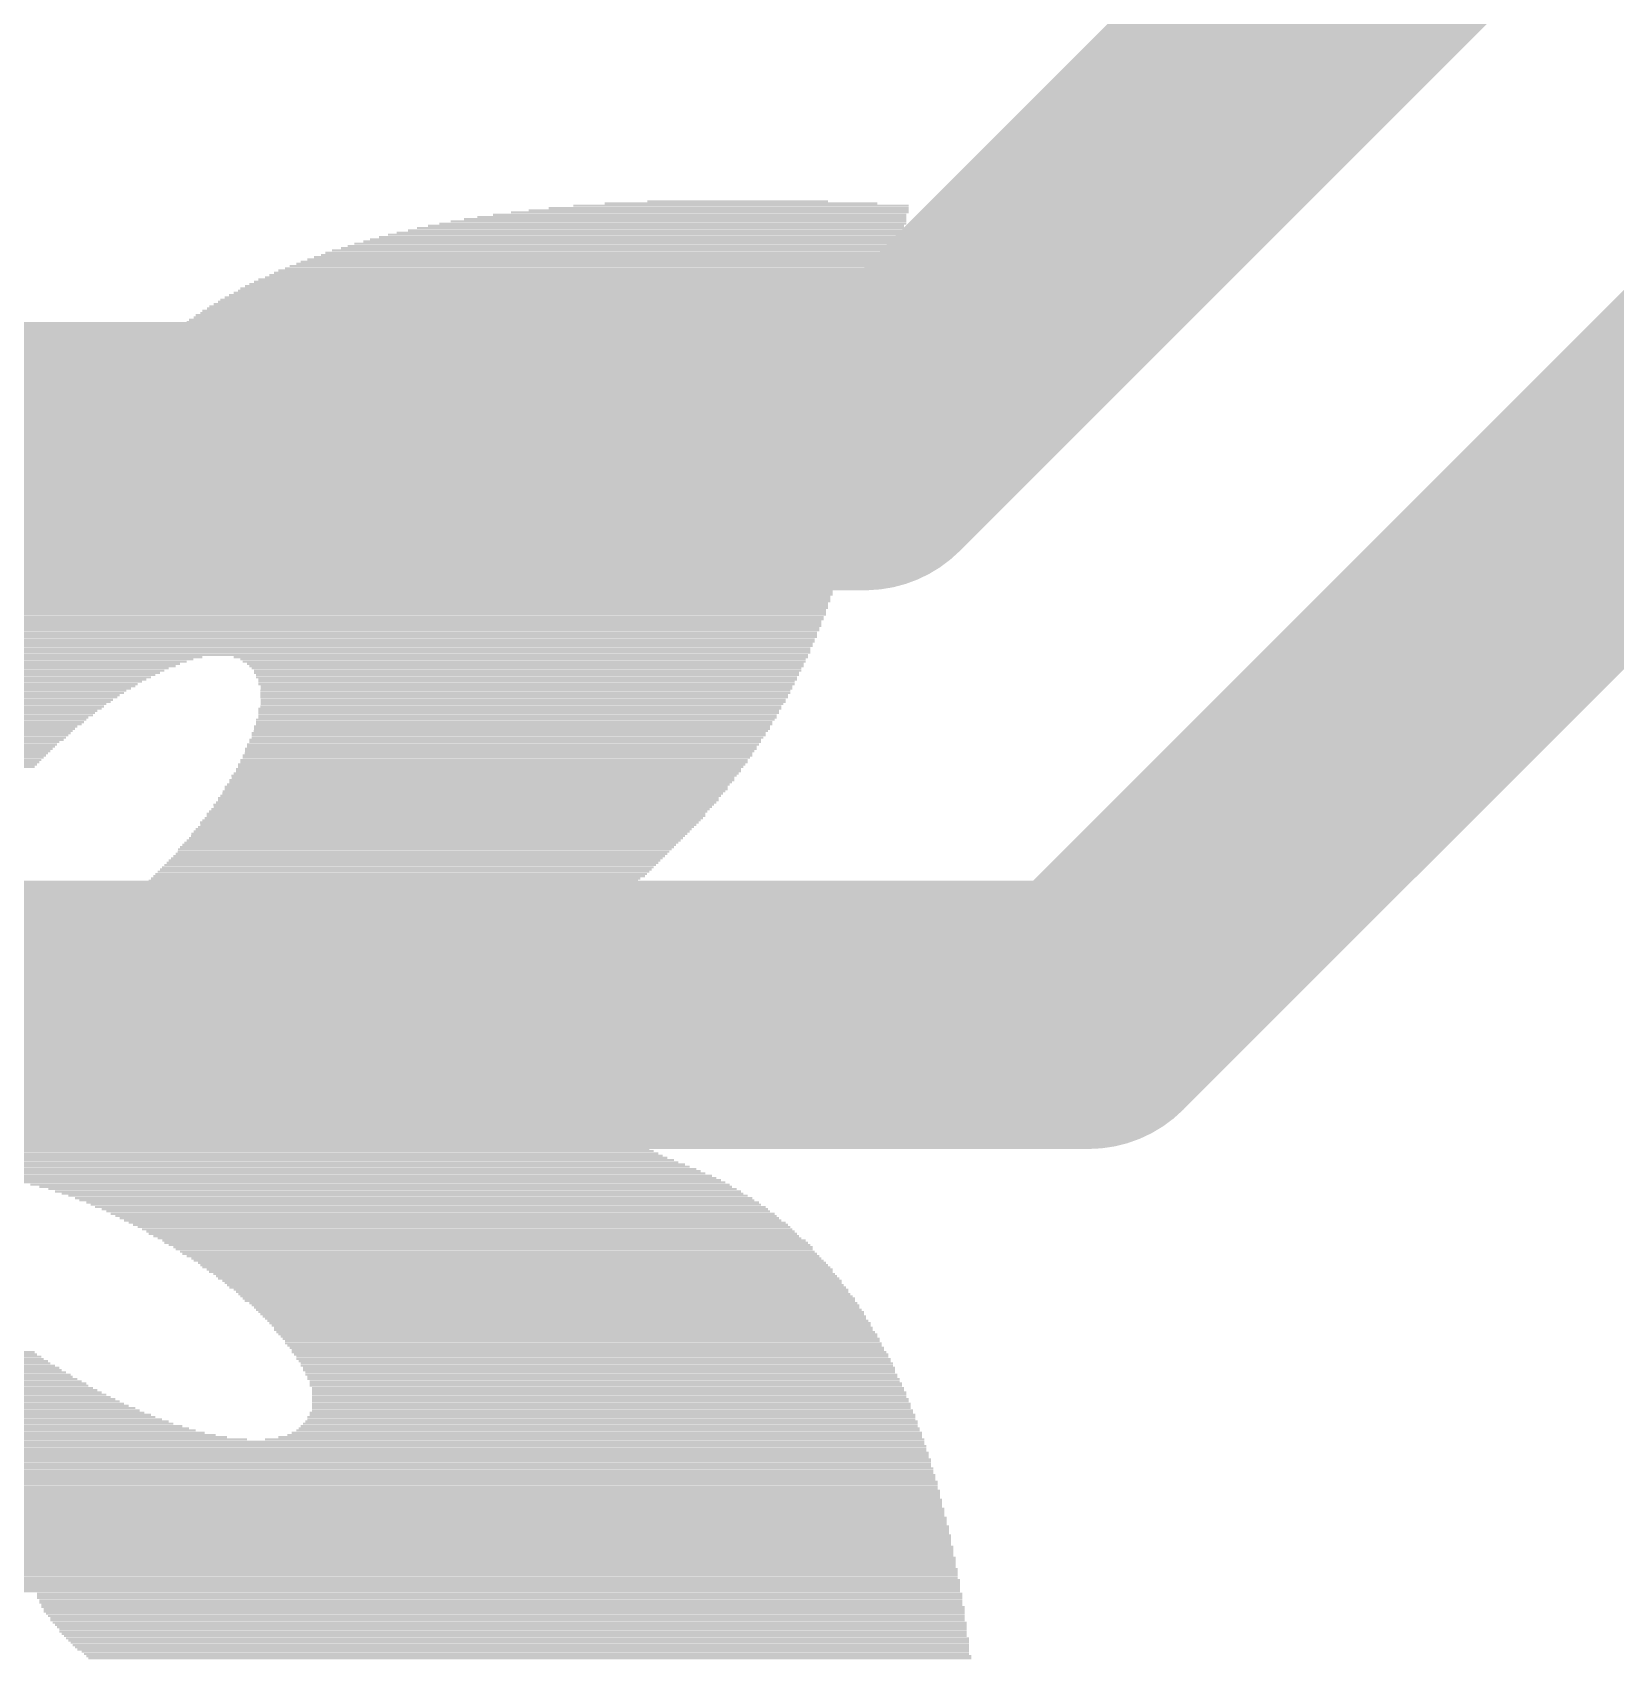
# Model space of a CAD drawing. Extents: x -0.4 to 69.7, y 0.1 to 20.6.
# Drawn here: x 23.311 to 25.11, y 3.966 to 5.815 of the extents above; entities that cross this region are included whole.
import ezdxf

# ---------------------------------------------------------------- set-up
doc = ezdxf.new("R2010")
doc.units = 0
doc.layers.add('1', color=12, linetype='CONTINUOUS')
doc.layers.add('21', color=253, linetype='CONTINUOUS')

# ---------------------------------------------------------------- blocks, each defined once
blk = doc.blocks.new('RECT')
blk.add_solid([(-0.5, -0.5), (0.5, -0.5), (-0.5, 0.5), (0.5, 0.5)])

msp = doc.modelspace()

# ---------------------------------------------------------------- linework, layer by layer
at = {"layer": '1', "const_width": 0.3048}
for points in [[(24.511, 4.699), (28.194, 8.382)], [(24.257, 5.334), (25.654, 6.731)], [(14.859, 5.334), (24.257, 5.334)], [(15.494, 4.699), (24.511, 4.699)]]:
    msp.add_lwpolyline(points, dxfattribs=at)
at = {"layer": '1', "const_width": 0.1524}
for points in [[(24.257, 5.2578, 1), (24.257, 5.4102)], [(24.2031, 5.3879, 1), (24.3109, 5.2801)], [(24.511, 4.6228, 1), (24.511, 4.7752)], [(24.4571, 4.7529, 1), (24.5649, 4.6451)]]:
    msp.add_lwpolyline(points, format="xyb", dxfattribs=at)

# ---------------------------------------------------------------- block references
at = {"layer": '21', "rotation": 180}
for p, xscale, yscale in [((24.1161, 5.6211), 0.3098, 0.0026), ((24.1123, 5.6237), 0.2056, 0.0024), ((24.0526, 5.6033), 0.5028, 0.0026), ((24.0602, 5.6059), 0.4876, 0.0024), ((24.0691, 5.6084), 0.4698, 0.0026), ((24.0806, 5.611), 0.452, 0.0024), ((24.0907, 5.6135), 0.4318, 0.0024), ((24.1021, 5.616), 0.409, 0.0026), ((24.1161, 5.6186), 0.381, 0.0024), ((24.0031, 5.583), 0.5968, 0.0026), ((24.0082, 5.5856), 0.5866, 0.0024), ((24.0132, 5.5881), 0.5766, 0.0024), ((24.0196, 5.5906), 0.5638, 0.0026), ((24.0247, 5.5932), 0.5536, 0.0024), ((24.031, 5.5957), 0.541, 0.0026), ((24.0386, 5.5983), 0.5308, 0.0024), ((24.045, 5.6008), 0.518, 0.0024), ((23.97, 5.5652), 0.6528, 0.0026), ((23.9752, 5.5678), 0.6476, 0.0024), ((23.9802, 5.5703), 0.6376, 0.0026), ((23.984, 5.5729), 0.63, 0.0024), ((23.9879, 5.5754), 0.6222, 0.0024), ((23.9929, 5.5779), 0.6122, 0.0026), ((23.9967, 5.5805), 0.6046, 0.0024), ((23.9459, 5.5475), 0.696, 0.0024), ((23.9485, 5.55), 0.6908, 0.0024), ((23.9523, 5.5525), 0.6832, 0.0026), ((23.9561, 5.5551), 0.6806, 0.0024), ((23.9599, 5.5576), 0.673, 0.0026), ((23.9637, 5.5602), 0.6654, 0.0024), ((23.9675, 5.5627), 0.6578, 0.0024), ((23.9243, 5.5297), 0.734, 0.0024), ((23.9269, 5.5322), 0.7288, 0.0026), ((23.9294, 5.5348), 0.7238, 0.0024), ((23.9332, 5.5373), 0.7162, 0.0024), ((23.937, 5.5398), 0.7138, 0.0026), ((23.9396, 5.5424), 0.7086, 0.0024), ((23.9421, 5.5449), 0.7036, 0.0026), ((23.9053, 5.5094), 0.767, 0.0024), ((23.9066, 5.5119), 0.7644, 0.0024), ((23.9091, 5.5144), 0.7594, 0.0026), ((23.9116, 5.517), 0.7544, 0.0024), ((23.9142, 5.5195), 0.7492, 0.0026), ((23.9167, 5.5221), 0.7442, 0.0024), ((23.9192, 5.5246), 0.7442, 0.0024), ((23.9218, 5.5271), 0.739, 0.0026), ((23.8888, 5.4916), 0.7898, 0.0024), ((23.89, 5.4941), 0.7874, 0.0026), ((23.8939, 5.4967), 0.7848, 0.0024), ((23.8951, 5.4992), 0.7824, 0.0024), ((23.8977, 5.5017), 0.7772, 0.0026), ((23.899, 5.5043), 0.7746, 0.0024), ((23.9015, 5.5068), 0.7696, 0.0026), ((23.8748, 5.4738), 0.8128, 0.0024), ((23.8774, 5.4763), 0.8076, 0.0026), ((23.8786, 5.4789), 0.8052, 0.0024), ((23.8811, 5.4814), 0.8052, 0.0026), ((23.8837, 5.484), 0.8, 0.0024), ((23.885, 5.4865), 0.7974, 0.0024), ((23.8862, 5.489), 0.795, 0.0026), ((23.8621, 5.4535), 0.833, 0.0024), ((23.8634, 5.456), 0.8304, 0.0026), ((23.8646, 5.4586), 0.828, 0.0024), ((23.8659, 5.4611), 0.8254, 0.0024), ((23.8684, 5.4636), 0.8204, 0.0026), ((23.871, 5.4662), 0.8204, 0.0024), ((23.8723, 5.4687), 0.8178, 0.0026), ((23.8735, 5.4713), 0.8154, 0.0024), ((23.8507, 5.4357), 0.8508, 0.0024), ((23.8519, 5.4382), 0.8484, 0.0026), ((23.8532, 5.4408), 0.8458, 0.0024), ((23.8545, 5.4433), 0.8432, 0.0026), ((23.857, 5.4459), 0.8382, 0.0024), ((23.8583, 5.4484), 0.8356, 0.0024), ((23.8608, 5.4509), 0.8356, 0.0026), ((23.838, 5.4179), 0.866, 0.0026), ((23.8392, 5.4205), 0.8636, 0.0024), ((23.8418, 5.423), 0.8636, 0.0024), ((23.8431, 5.4255), 0.861, 0.0026), ((23.8456, 5.4281), 0.856, 0.0024), ((23.8469, 5.4306), 0.8534, 0.0026), ((23.8482, 5.4332), 0.8508, 0.0024), ((23.8266, 5.4001), 0.8838, 0.0026), ((23.8278, 5.4027), 0.8814, 0.0024), ((23.8304, 5.4052), 0.8762, 0.0026), ((23.8329, 5.4078), 0.8762, 0.0024), ((23.8342, 5.4103), 0.8736, 0.0024), ((23.8354, 5.4128), 0.8712, 0.0026), ((23.8367, 5.4154), 0.8686, 0.0024), ((23.8151, 5.3798), 0.9016, 0.0026), ((23.8164, 5.3824), 0.899, 0.0024), ((23.8176, 5.3849), 0.8966, 0.0024), ((23.8189, 5.3874), 0.894, 0.0026), ((23.8202, 5.39), 0.8914, 0.0024), ((23.8227, 5.3925), 0.8916, 0.0026), ((23.824, 5.3951), 0.889, 0.0024), ((23.8253, 5.3976), 0.8864, 0.0024), ((23.8037, 5.362), 0.9194, 0.0026), ((23.805, 5.3646), 0.9168, 0.0024), ((23.8062, 5.3671), 0.9144, 0.0026), ((23.8075, 5.3697), 0.9118, 0.0024), ((23.8088, 5.3722), 0.9092, 0.0024), ((23.8113, 5.3747), 0.9042, 0.0026), ((23.8138, 5.3773), 0.9042, 0.0024), ((23.7922, 5.3443), 0.9322, 0.0024), ((23.7948, 5.3468), 0.9322, 0.0024), ((23.7961, 5.3493), 0.9296, 0.0026), ((23.7974, 5.3519), 0.927, 0.0024), ((23.7986, 5.3544), 0.9246, 0.0026), ((23.7999, 5.357), 0.922, 0.0024), ((23.8012, 5.3595), 0.9194, 0.0024), ((23.7821, 5.3265), 0.9474, 0.0024), ((23.7834, 5.329), 0.9448, 0.0026), ((23.7846, 5.3316), 0.9424, 0.0024), ((23.7872, 5.3341), 0.9422, 0.0024), ((23.7884, 5.3366), 0.9398, 0.0026), ((23.7897, 5.3392), 0.9372, 0.0024), ((23.791, 5.3417), 0.9346, 0.0026), ((23.7719, 5.3062), 0.9626, 0.0024), ((23.7732, 5.3087), 0.96, 0.0024), ((23.7745, 5.3112), 0.9574, 0.0026), ((23.7757, 5.3138), 0.955, 0.0024), ((23.7783, 5.3189), 0.955, 0.0024), ((23.777, 5.3163), 0.9524, 0.0026), ((23.7796, 5.3214), 0.9524, 0.0024), ((23.7808, 5.3239), 0.95, 0.0026), ((23.7618, 5.2884), 0.9728, 0.0024), ((23.7643, 5.2909), 0.9728, 0.0026), ((23.7656, 5.296), 0.9702, 0.0024), ((23.7656, 5.2935), 0.9702, 0.0024), ((23.7669, 5.2985), 0.9676, 0.0026), ((23.7681, 5.3011), 0.9652, 0.0024), ((23.7706, 5.3036), 0.9652, 0.0026), ((23.7541, 5.2731), 0.983, 0.0026), ((23.7541, 5.2706), 0.983, 0.0024), ((23.7554, 5.2757), 0.9804, 0.0024), ((23.758, 5.2782), 0.9804, 0.0026), ((23.7593, 5.2833), 0.9778, 0.0024), ((23.7593, 5.2808), 0.9778, 0.0024), ((23.7605, 5.2858), 0.9754, 0.0026), ((23.7452, 5.2528), 0.9906, 0.0026), ((23.7452, 5.2503), 0.9906, 0.0024), ((23.7478, 5.2579), 0.9906, 0.0024), ((23.7478, 5.2554), 0.9906, 0.0024), ((23.7491, 5.2604), 0.988, 0.0026), ((23.7516, 5.2655), 0.988, 0.0026), ((23.7504, 5.263), 0.9854, 0.0024), ((23.7529, 5.2681), 0.9854, 0.0024), ((23.5852, 5.235), 1.3056, 0.0026), ((23.5853, 5.2325), 1.3004, 0.0024), ((23.7415, 5.2427), 0.993, 0.0024), ((23.7415, 5.2401), 0.993, 0.0026), ((23.7415, 5.2376), 0.993, 0.0024), ((23.744, 5.2477), 0.993, 0.0026), ((23.744, 5.2452), 0.993, 0.0024), ((23.5865, 5.23), 1.298, 0.0024), ((23.5865, 5.2274), 1.298, 0.0026), ((23.5878, 5.2249), 1.2954, 0.0024), ((23.5865, 5.2223), 1.2928, 0.0026), ((23.5878, 5.2198), 1.2902, 0.0024), ((23.5878, 5.2173), 1.2902, 0.0024), ((23.5878, 5.2147), 1.2852, 0.0026), ((23.5878, 5.2122), 1.2852, 0.0024), ((23.5891, 5.2096), 1.2826, 0.0026), ((23.5891, 5.2071), 1.2826, 0.0024), ((23.589, 5.2046), 1.2776, 0.0024), ((23.589, 5.202), 1.2776, 0.0026), ((23.5903, 5.1995), 1.275, 0.0024), ((23.5891, 5.1969), 1.2724, 0.0026), ((23.5903, 5.1944), 1.27, 0.0024), ((23.5903, 5.1919), 1.27, 0.0024), ((23.5903, 5.1893), 1.265, 0.0026), ((23.5903, 5.1868), 1.265, 0.0024), ((23.5916, 5.1842), 1.2624, 0.0026), ((23.5903, 5.1817), 1.2598, 0.0024), ((23.5916, 5.1792), 1.2572, 0.0024), ((23.5916, 5.1766), 1.2572, 0.0026), ((23.5903, 5.1741), 1.2548, 0.0024), ((23.5916, 5.1715), 1.2522, 0.0026), ((23.5916, 5.169), 1.2522, 0.0024), ((23.5916, 5.1665), 1.247, 0.0024), ((23.5916, 5.1639), 1.247, 0.0026), ((23.5916, 5.1614), 1.247, 0.0024), ((23.5916, 5.1588), 1.242, 0.0026), ((23.5916, 5.1563), 1.242, 0.0024), ((23.5916, 5.1512), 1.237, 0.0026), ((23.5916, 5.1487), 1.237, 0.0024), ((23.5929, 5.1538), 1.2394, 0.0024), ((23.5916, 5.1461), 1.2318, 0.0026), ((23.5916, 5.1436), 1.2318, 0.0024), ((23.5916, 5.1411), 1.2318, 0.0024), ((23.5916, 5.1385), 1.2268, 0.0026), ((23.5916, 5.136), 1.2268, 0.0024), ((23.5903, 5.1334), 1.2242, 0.0026), ((23.5903, 5.1258), 1.2192, 0.0026), ((23.5916, 5.1309), 1.2216, 0.0024), ((23.5916, 5.1284), 1.2216, 0.0024), ((23.5903, 5.1207), 1.2142, 0.0026), ((23.5916, 5.1233), 1.2166, 0.0024), ((23.5903, 5.1182), 1.2142, 0.0024), ((23.5903, 5.1157), 1.209, 0.0024), ((23.5903, 5.1131), 1.209, 0.0026), ((23.5903, 5.1106), 1.209, 0.0024), ((23.5891, 5.108), 1.2064, 0.0026), ((23.2461, 5.1055), 0.5156, 0.0024), ((23.2411, 5.103), 0.5054, 0.0024), ((23.8659, 5.1055), 0.6528, 0.0024), ((23.8684, 5.103), 0.6426, 0.0024), ((23.2373, 5.1004), 0.4978, 0.0026), ((23.2347, 5.0979), 0.4876, 0.0024), ((23.2322, 5.0953), 0.4826, 0.0026), ((23.2284, 5.0928), 0.4748, 0.0024), ((23.2259, 5.0903), 0.4698, 0.0024), ((23.222, 5.0852), 0.4572, 0.0024), ((23.2246, 5.0877), 0.4622, 0.0026), ((23.8697, 5.1004), 0.64, 0.0026), ((23.871, 5.0979), 0.6324, 0.0024), ((23.8723, 5.0953), 0.6298, 0.0026), ((23.8723, 5.0928), 0.6248, 0.0024), ((23.8736, 5.0903), 0.6222, 0.0024), ((23.8723, 5.0877), 0.6196, 0.0026), ((23.8735, 5.0852), 0.6172, 0.0024), ((23.2195, 5.0826), 0.452, 0.0026), ((23.2131, 5.075), 0.4344, 0.0026), ((23.2118, 5.0725), 0.4318, 0.0024), ((23.2182, 5.0801), 0.4444, 0.0024), ((23.2157, 5.0776), 0.4394, 0.0024), ((23.2106, 5.0699), 0.4242, 0.0026), ((23.2081, 5.0674), 0.419, 0.0024), ((23.8723, 5.0826), 0.6146, 0.0026), ((23.8735, 5.0801), 0.6122, 0.0024), ((23.8722, 5.0776), 0.6096, 0.0024), ((23.8722, 5.075), 0.6096, 0.0026), ((23.871, 5.0674), 0.602, 0.0024), ((23.8723, 5.0725), 0.6044, 0.0024), ((23.8723, 5.0699), 0.6044, 0.0026), ((23.2068, 5.0649), 0.4164, 0.0024), ((23.2043, 5.0623), 0.4114, 0.0026), ((23.203, 5.0598), 0.4088, 0.0024), ((23.2004, 5.0547), 0.3988, 0.0024), ((23.1966, 5.0496), 0.3912, 0.0026), ((23.2017, 5.0572), 0.4012, 0.0026), ((23.1979, 5.0522), 0.3936, 0.0024), ((23.1966, 5.0471), 0.386, 0.0024), ((23.8646, 5.0471), 0.5944, 0.0024), ((23.871, 5.0649), 0.602, 0.0024), ((23.8697, 5.0623), 0.5994, 0.0026), ((23.8697, 5.0598), 0.5994, 0.0024), ((23.8659, 5.0496), 0.5918, 0.0026), ((23.8685, 5.0572), 0.5968, 0.0026), ((23.8685, 5.0547), 0.5968, 0.0024), ((23.8672, 5.0522), 0.5942, 0.0024), ((23.1941, 5.0445), 0.381, 0.0026), ((23.1928, 5.042), 0.3784, 0.0024), ((23.189, 5.0369), 0.3708, 0.0026), ((23.1916, 5.0395), 0.3758, 0.0024), ((23.189, 5.0344), 0.3658, 0.0024), ((23.1877, 5.0318), 0.3632, 0.0026), ((23.1865, 5.0293), 0.3606, 0.0024), ((23.8596, 5.0344), 0.5892, 0.0024), ((23.8583, 5.0318), 0.5866, 0.0026), ((23.8583, 5.0293), 0.5866, 0.0024), ((23.8634, 5.0445), 0.5918, 0.0026), ((23.8634, 5.042), 0.5918, 0.0024), ((23.8621, 5.0395), 0.5892, 0.0024), ((23.8621, 5.0369), 0.5892, 0.0026), ((23.1839, 5.0268), 0.3556, 0.0024), ((23.1827, 5.0242), 0.353, 0.0026), ((23.1814, 5.0217), 0.3504, 0.0024), ((23.1788, 5.0141), 0.3404, 0.0024), ((23.1814, 5.0191), 0.3454, 0.0026), ((23.1801, 5.0166), 0.3428, 0.0024), ((23.1776, 5.0115), 0.3378, 0.0026), ((23.8481, 5.0115), 0.5816, 0.0026), ((23.8519, 5.0191), 0.5842, 0.0026), ((23.8519, 5.0166), 0.5842, 0.0024), ((23.8507, 5.0141), 0.5816, 0.0024), ((23.8545, 5.0217), 0.5842, 0.0024), ((23.8558, 5.0268), 0.5866, 0.0024), ((23.8558, 5.0242), 0.5866, 0.0026), ((23.175, 5.009), 0.3328, 0.0024), ((23.1737, 5.0064), 0.3302, 0.0026), ((23.1725, 5.0039), 0.3276, 0.0024), ((23.1725, 5.0014), 0.3226, 0.0024), ((23.1712, 4.9988), 0.32, 0.0026), ((23.17, 4.9963), 0.3174, 0.0024), ((23.1687, 4.9937), 0.3148, 0.0026), ((23.8393, 4.9937), 0.579, 0.0026), ((23.8405, 4.9963), 0.5766, 0.0024), ((23.8431, 5.0014), 0.5816, 0.0024), ((23.8418, 4.9988), 0.579, 0.0026), ((23.8443, 5.0039), 0.5792, 0.0024), ((23.8456, 5.0064), 0.5816, 0.0026), ((23.8481, 5.009), 0.5816, 0.0024), ((23.1674, 4.9912), 0.3124, 0.0024), ((23.1636, 4.9836), 0.3048, 0.0024), ((23.1623, 4.981), 0.3022, 0.0026), ((23.1662, 4.9887), 0.3098, 0.0024), ((23.1649, 4.9861), 0.3072, 0.0026), ((23.8265, 4.9734), 0.574, 0.0026), ((23.8291, 4.9785), 0.574, 0.0024), ((23.8291, 4.976), 0.574, 0.0024), ((23.8329, 4.9836), 0.5766, 0.0024), ((23.8316, 4.981), 0.574, 0.0026), ((23.8354, 4.9887), 0.5766, 0.0024), ((23.8354, 4.9861), 0.5766, 0.0026), ((23.838, 4.9912), 0.5764, 0.0024), ((23.8151, 4.9582), 0.5714, 0.0024), ((23.8151, 4.9556), 0.5714, 0.0026), ((23.8177, 4.9607), 0.5714, 0.0026), ((23.8215, 4.9658), 0.574, 0.0024), ((23.8202, 4.9633), 0.5714, 0.0024), ((23.824, 4.9709), 0.574, 0.0024), ((23.8228, 4.9683), 0.5714, 0.0026), ((23.8011, 4.9379), 0.569, 0.0024), ((23.8037, 4.9404), 0.5688, 0.0024), ((23.8062, 4.9455), 0.569, 0.0024), ((23.8062, 4.9429), 0.569, 0.0026), ((23.8088, 4.948), 0.5688, 0.0026), ((23.8113, 4.9506), 0.569, 0.0024), ((23.8126, 4.9531), 0.5714, 0.0024), ((23.7846, 4.9175), 0.5664, 0.0026), ((23.7872, 4.9201), 0.5664, 0.0024), ((23.7897, 4.9226), 0.5664, 0.0026), ((23.7922, 4.9277), 0.5664, 0.0024), ((23.7922, 4.9252), 0.5664, 0.0024), ((23.7948, 4.9302), 0.5664, 0.0026), ((23.7973, 4.9328), 0.5664, 0.0024), ((23.7999, 4.9353), 0.5664, 0.0026), ((23.7694, 4.8998), 0.5612, 0.0024), ((23.7719, 4.9023), 0.5614, 0.0024), ((23.7732, 4.9048), 0.5638, 0.0026), ((23.7758, 4.9074), 0.5638, 0.0024), ((23.7783, 4.9099), 0.5638, 0.0026), ((23.7808, 4.9125), 0.5638, 0.0024), ((23.7834, 4.915), 0.5638, 0.0024), ((23.7529, 4.882), 0.5588, 0.0024), ((23.7554, 4.8845), 0.5588, 0.0026), ((23.7567, 4.8871), 0.5612, 0.0024), ((23.7592, 4.8896), 0.5614, 0.0024), ((23.7618, 4.8921), 0.5612, 0.0026), ((23.7643, 4.8947), 0.5614, 0.0024), ((23.7669, 4.8972), 0.5612, 0.0026), ((23.7351, 4.8642), 0.5588, 0.0024), ((23.7376, 4.8667), 0.5588, 0.0026), ((23.7402, 4.8693), 0.5588, 0.0024), ((23.7427, 4.8718), 0.5588, 0.0026), ((23.7452, 4.8744), 0.5588, 0.0024), ((23.7478, 4.8769), 0.5588, 0.0024), ((23.7503, 4.8794), 0.5588, 0.0026), ((23.7135, 4.8439), 0.5562, 0.0024), ((23.7161, 4.8464), 0.5562, 0.0026), ((23.7186, 4.849), 0.5562, 0.0024), ((23.7211, 4.8515), 0.5562, 0.0024), ((23.7237, 4.854), 0.5562, 0.0026), ((23.7275, 4.8566), 0.5588, 0.0024), ((23.73, 4.8591), 0.5588, 0.0026), ((23.7325, 4.8617), 0.5588, 0.0024), ((23.6932, 4.8261), 0.5512, 0.0024), ((23.6957, 4.8286), 0.5512, 0.0026), ((23.6996, 4.8312), 0.5536, 0.0024), ((23.7021, 4.8337), 0.5536, 0.0026), ((23.7046, 4.8363), 0.5538, 0.0024), ((23.7072, 4.8388), 0.5536, 0.0024), ((23.711, 4.8413), 0.5562, 0.0026), ((23.6729, 4.8083), 0.551, 0.0026), ((23.6754, 4.8109), 0.5512, 0.0024), ((23.6779, 4.8134), 0.5512, 0.0024), ((23.6818, 4.8159), 0.5486, 0.0026), ((23.6856, 4.8185), 0.551, 0.0024), ((23.6881, 4.821), 0.5512, 0.0026), ((23.6906, 4.8236), 0.5512, 0.0024), ((23.65, 4.788), 0.5562, 0.0024), ((23.6526, 4.7905), 0.5562, 0.0026), ((23.6564, 4.7931), 0.5536, 0.0024), ((23.6589, 4.7956), 0.5536, 0.0026), ((23.6615, 4.7982), 0.5536, 0.0024), ((23.664, 4.8007), 0.5536, 0.0024), ((23.6678, 4.8032), 0.5512, 0.0026), ((23.6703, 4.8058), 0.5512, 0.0024), ((23.6297, 4.7702), 0.5664, 0.0026), ((23.6322, 4.7728), 0.5664, 0.0024), ((23.6361, 4.7753), 0.5638, 0.0024), ((23.6373, 4.7778), 0.5614, 0.0026), ((23.6411, 4.7804), 0.5588, 0.0024), ((23.6436, 4.7829), 0.5588, 0.0026), ((23.6462, 4.7855), 0.5588, 0.0024), ((23.6081, 4.7524), 0.5842, 0.0026), ((23.6106, 4.755), 0.5842, 0.0024), ((23.6132, 4.7575), 0.579, 0.0026), ((23.617, 4.7601), 0.5766, 0.0024), ((23.6208, 4.7626), 0.574, 0.0024), ((23.6221, 4.7651), 0.5714, 0.0026), ((23.6259, 4.7677), 0.5688, 0.0024), ((23.5827, 4.7347), 0.6146, 0.0024), ((23.5852, 4.7372), 0.6096, 0.0024), ((23.5903, 4.7397), 0.6046, 0.0026), ((23.5929, 4.7423), 0.5994, 0.0024), ((23.5979, 4.7448), 0.5944, 0.0026), ((23.6017, 4.7474), 0.5918, 0.0024), ((23.6043, 4.7499), 0.5866, 0.0024), ((23.3007, 4.727), 1.1684, 0.0026), ((23.3071, 4.7245), 1.1556, 0.0024), ((23.3134, 4.722), 1.143, 0.0024), ((23.3173, 4.7194), 1.1302, 0.0026), ((23.3224, 4.7169), 1.12, 0.0024), ((23.3274, 4.7143), 1.11, 0.0026), ((23.5713, 4.7296), 0.6324, 0.0024), ((23.5764, 4.7321), 0.6222, 0.0026), ((23.33, 4.7118), 1.0998, 0.0024), ((23.3338, 4.7093), 1.0922, 0.0024), ((23.3376, 4.7067), 1.0846, 0.0026), ((23.3402, 4.7042), 1.0794, 0.0024), ((23.344, 4.7016), 1.0718, 0.0026), ((23.3452, 4.6991), 1.0642, 0.0024), ((23.3477, 4.6966), 1.0592, 0.0024), ((23.3503, 4.694), 1.054, 0.0026), ((23.3528, 4.6915), 1.049, 0.0024), ((23.3541, 4.6889), 1.0464, 0.0026), ((23.3566, 4.6864), 1.0414, 0.0024), ((23.3579, 4.6839), 1.0388, 0.0024), ((23.3604, 4.6813), 1.0338, 0.0026), ((23.3617, 4.6788), 1.0312, 0.0024), ((23.363, 4.6762), 1.0286, 0.0026), ((23.3643, 4.6737), 1.026, 0.0024), ((23.3668, 4.6712), 1.0262, 0.0024), ((23.3681, 4.6686), 1.0236, 0.0026), ((23.3694, 4.6661), 1.021, 0.0024), ((23.3694, 4.6635), 1.021, 0.0026), ((23.3719, 4.661), 1.021, 0.0024), ((23.3732, 4.6585), 1.0184, 0.0024), ((23.3744, 4.6534), 1.021, 0.0024), ((23.3732, 4.6559), 1.0184, 0.0026), ((23.3782, 4.6432), 1.0236, 0.0026), ((23.3782, 4.6407), 1.0236, 0.0024), ((23.3757, 4.6508), 1.0184, 0.0026), ((23.377, 4.6483), 1.021, 0.0024), ((23.377, 4.6458), 1.021, 0.0024), ((23.382, 4.6229), 1.0414, 0.0024), ((23.3808, 4.6305), 1.0336, 0.0026), ((23.3808, 4.628), 1.0336, 0.0024), ((23.3821, 4.6254), 1.0362, 0.0026), ((23.3795, 4.6381), 1.0262, 0.0026), ((23.3795, 4.6356), 1.0262, 0.0024), ((23.3808, 4.6331), 1.0286, 0.0024), ((23.3821, 4.6051), 1.0718, 0.0026), ((23.382, 4.6077), 1.0668, 0.0024), ((23.3821, 4.6102), 1.0616, 0.0024), ((23.382, 4.6127), 1.0566, 0.0026), ((23.3833, 4.6153), 1.054, 0.0024), ((23.3833, 4.6178), 1.049, 0.0026), ((23.3821, 4.6204), 1.0464, 0.0024), ((23.3783, 4.5848), 1.1302, 0.0024), ((23.3795, 4.5873), 1.1226, 0.0026), ((23.3808, 4.5899), 1.115, 0.0024), ((23.3808, 4.5924), 1.1048, 0.0026), ((23.3821, 4.595), 1.0972, 0.0024), ((23.382, 4.5975), 1.0922, 0.0024), ((23.3833, 4.6), 1.0846, 0.0026), ((23.3833, 4.6026), 1.0794, 0.0024), ((23.3681, 4.567), 1.2064, 0.0026), ((23.3706, 4.5696), 1.1964, 0.0024), ((23.3732, 4.5721), 1.181, 0.0024), ((23.3732, 4.5746), 1.1708, 0.0026), ((23.3757, 4.5772), 1.1608, 0.0024), ((23.377, 4.5797), 1.148, 0.0026), ((23.3782, 4.5823), 1.1404, 0.0024), ((23.3262, 4.5492), 1.3614, 0.0026), ((23.3401, 4.5518), 1.3182, 0.0024), ((23.349, 4.5543), 1.2904, 0.0026), ((23.3554, 4.5569), 1.2724, 0.0024), ((23.3604, 4.5594), 1.2522, 0.0024), ((23.363, 4.5619), 1.237, 0.0026), ((23.3655, 4.5645), 1.2218, 0.0024), ((22.7661, 4.5467), 2.4916, 0.0024), ((22.7724, 4.5416), 2.4994, 0.0026), ((22.7699, 4.5442), 2.4942, 0.0024), ((22.7763, 4.5391), 2.5018, 0.0024), ((22.7801, 4.5365), 2.5044, 0.0026), ((22.7852, 4.534), 2.5094, 0.0024), ((22.789, 4.5315), 2.512, 0.0024), ((22.794, 4.5289), 2.5172, 0.0026), ((22.7979, 4.5264), 2.5196, 0.0024), ((22.8029, 4.5238), 2.5248, 0.0026), ((22.8068, 4.5213), 2.5272, 0.0024), ((22.8105, 4.5188), 2.5298, 0.0024), ((22.8156, 4.5162), 2.535, 0.0026), ((23.6792, 4.5137), 0.8178, 0.0024), ((23.6894, 4.5111), 0.8076, 0.0026), ((23.6983, 4.5086), 0.8, 0.0024), ((23.7059, 4.5061), 0.795, 0.0024), ((23.7122, 4.5035), 0.7874, 0.0026), ((23.7199, 4.501), 0.7822, 0.0024), ((23.7262, 4.4984), 0.7798, 0.0026), ((23.7313, 4.4959), 0.7746, 0.0024), ((23.7376, 4.4934), 0.7722, 0.0024), ((23.744, 4.4908), 0.7696, 0.0026), ((23.7478, 4.4883), 0.767, 0.0024), ((23.7542, 4.4857), 0.7644, 0.0026), ((23.7579, 4.4832), 0.762, 0.0024), ((23.763, 4.4807), 0.762, 0.0024), ((23.7681, 4.4781), 0.757, 0.0026), ((23.7719, 4.4756), 0.7544, 0.0024), ((23.777, 4.473), 0.7544, 0.0026), ((23.7808, 4.4705), 0.7518, 0.0024), ((23.7847, 4.468), 0.7492, 0.0024), ((23.7884, 4.4654), 0.7468, 0.0026), ((23.7935, 4.4629), 0.7468, 0.0024), ((23.7973, 4.4603), 0.7442, 0.0026), ((23.8012, 4.4578), 0.7416, 0.0024), ((23.805, 4.4553), 0.739, 0.0024), ((23.8087, 4.4527), 0.7366, 0.0026), ((23.8113, 4.4502), 0.7366, 0.0024), ((23.8151, 4.4476), 0.734, 0.0026), ((23.8189, 4.4451), 0.7316, 0.0024), ((23.824, 4.4426), 0.7314, 0.0024), ((23.8266, 4.44), 0.7314, 0.0026), ((23.8303, 4.4375), 0.729, 0.0024), ((23.8342, 4.4349), 0.7264, 0.0026), ((23.8355, 4.4324), 0.7238, 0.0024), ((23.8392, 4.4299), 0.7214, 0.0024), ((23.8418, 4.4273), 0.7212, 0.0026), ((23.8456, 4.4248), 0.7188, 0.0024), ((23.8494, 4.4222), 0.7162, 0.0026), ((23.852, 4.4197), 0.7162, 0.0024), ((23.8558, 4.4172), 0.7136, 0.0024), ((23.8583, 4.4146), 0.7136, 0.0026), ((23.8608, 4.4121), 0.7138, 0.0024), ((23.8646, 4.4095), 0.7112, 0.0026), ((23.8659, 4.407), 0.7086, 0.0024), ((23.8697, 4.4045), 0.7062, 0.0024), ((23.8723, 4.4019), 0.706, 0.0026), ((23.8748, 4.3994), 0.706, 0.0024), ((23.8786, 4.3968), 0.7036, 0.0026), ((23.8799, 4.3943), 0.701, 0.0024), ((23.8824, 4.3918), 0.701, 0.0024), ((23.885, 4.3892), 0.701, 0.0026), ((23.8888, 4.3867), 0.6984, 0.0024), ((23.89, 4.3841), 0.696, 0.0026), ((23.8926, 4.3816), 0.6958, 0.0024), ((23.8951, 4.3791), 0.696, 0.0024), ((23.8977, 4.3765), 0.6958, 0.0026), ((23.8989, 4.374), 0.6934, 0.0024), ((23.9028, 4.3714), 0.6908, 0.0026), ((23.9053, 4.3689), 0.6908, 0.0024), ((23.9066, 4.3664), 0.6882, 0.0024), ((23.9091, 4.3638), 0.6882, 0.0026), ((23.9116, 4.3613), 0.6884, 0.0024), ((23.9129, 4.3587), 0.6858, 0.0026), ((23.9154, 4.3562), 0.6858, 0.0024), ((23.9167, 4.3537), 0.6832, 0.0024), ((23.9193, 4.3511), 0.6832, 0.0026), ((23.9218, 4.3486), 0.6832, 0.0024), ((23.9231, 4.346), 0.6806, 0.0026), ((23.9256, 4.3435), 0.6806, 0.0024), ((23.9256, 4.341), 0.6806, 0.0024), ((23.9282, 4.3384), 0.6806, 0.0026), ((23.9307, 4.3359), 0.6806, 0.0024), ((23.9319, 4.3333), 0.6782, 0.0026), ((23.9345, 4.3308), 0.6782, 0.0024), ((23.937, 4.3257), 0.6782, 0.0026), ((23.9358, 4.3283), 0.6756, 0.0024), ((23.1674, 4.3079), 0.3124, 0.0026), ((23.1674, 4.3105), 0.3074, 0.0024), ((23.1636, 4.3156), 0.2996, 0.0024), ((23.1649, 4.313), 0.3022, 0.0026), ((23.9383, 4.3232), 0.6756, 0.0024), ((23.9408, 4.3206), 0.6756, 0.0026), ((23.9421, 4.3181), 0.673, 0.0024), ((23.9434, 4.3156), 0.6756, 0.0024), ((23.9459, 4.313), 0.6756, 0.0026), ((23.9472, 4.3105), 0.673, 0.0024), ((23.9485, 4.3079), 0.6756, 0.0026), ((23.1712, 4.3029), 0.32, 0.0024), ((23.1763, 4.2978), 0.3302, 0.0024), ((23.1801, 4.2927), 0.3378, 0.0024), ((23.17, 4.3054), 0.3174, 0.0024), ((23.1738, 4.3003), 0.325, 0.0026), ((23.1776, 4.2952), 0.3326, 0.0026), ((23.1827, 4.2902), 0.3428, 0.0024), ((23.9498, 4.3054), 0.673, 0.0024), ((23.9523, 4.3029), 0.673, 0.0024), ((23.9523, 4.3003), 0.673, 0.0026), ((23.9548, 4.2978), 0.673, 0.0024), ((23.9548, 4.2952), 0.673, 0.0026), ((23.9561, 4.2927), 0.6704, 0.0024), ((23.9574, 4.2902), 0.673, 0.0024), ((23.1966, 4.2724), 0.376, 0.0024), ((23.1941, 4.2749), 0.3708, 0.0026), ((23.1839, 4.2876), 0.3454, 0.0026), ((23.189, 4.2825), 0.3556, 0.0026), ((23.1928, 4.2775), 0.3632, 0.0024), ((23.1865, 4.2851), 0.3504, 0.0024), ((23.1916, 4.28), 0.3606, 0.0024), ((23.9586, 4.2876), 0.6706, 0.0026), ((23.9599, 4.2851), 0.673, 0.0024), ((23.9612, 4.2825), 0.6704, 0.0026), ((23.9625, 4.28), 0.673, 0.0024), ((23.9625, 4.2775), 0.673, 0.0024), ((23.965, 4.2749), 0.673, 0.0026), ((23.965, 4.2724), 0.673, 0.0024), ((23.2131, 4.2546), 0.414, 0.0024), ((23.2169, 4.2521), 0.4216, 0.0024), ((23.1991, 4.2698), 0.381, 0.0026), ((23.2042, 4.2648), 0.3912, 0.0024), ((23.2093, 4.2597), 0.4014, 0.0024), ((23.2118, 4.2571), 0.4064, 0.0026), ((23.2017, 4.2673), 0.386, 0.0024), ((23.2068, 4.2622), 0.3962, 0.0026), ((23.9662, 4.2698), 0.6756, 0.0026), ((23.9662, 4.2673), 0.6756, 0.0024), ((23.9662, 4.2648), 0.6756, 0.0024), ((23.9675, 4.2622), 0.6782, 0.0026), ((23.9675, 4.2597), 0.6782, 0.0024), ((23.9688, 4.2571), 0.6806, 0.0026), ((23.9688, 4.2546), 0.6806, 0.0024), ((23.9688, 4.2521), 0.6806, 0.0024), ((23.2309, 4.2394), 0.4546, 0.0024), ((23.2347, 4.2368), 0.4622, 0.0026), ((23.2373, 4.2343), 0.4672, 0.0024), ((23.222, 4.247), 0.4318, 0.0024), ((23.2258, 4.2444), 0.4394, 0.0026), ((23.2195, 4.2495), 0.4266, 0.0026), ((23.2284, 4.2419), 0.4444, 0.0024), ((23.9675, 4.2343), 0.6984, 0.0024), ((23.9688, 4.2368), 0.6958, 0.0026), ((23.9688, 4.2419), 0.6908, 0.0024), ((23.9688, 4.2394), 0.6908, 0.0024), ((23.9688, 4.247), 0.6858, 0.0024), ((23.9701, 4.2444), 0.6882, 0.0026), ((23.9701, 4.2495), 0.6832, 0.0026), ((23.2601, 4.2216), 0.5182, 0.0024), ((23.2487, 4.2267), 0.4952, 0.0024), ((23.2538, 4.2241), 0.5054, 0.0026), ((23.2665, 4.219), 0.5308, 0.0026), ((23.2779, 4.2165), 0.5536, 0.0024), ((23.2424, 4.2317), 0.4774, 0.0026), ((23.2462, 4.2292), 0.485, 0.0024), ((23.9498, 4.2165), 0.7492, 0.0024), ((23.9561, 4.219), 0.7314, 0.0026), ((23.9612, 4.2216), 0.7212, 0.0024), ((23.9637, 4.2241), 0.7162, 0.0026), ((23.965, 4.2267), 0.7086, 0.0024), ((23.9663, 4.2292), 0.706, 0.0024), ((23.9662, 4.2317), 0.701, 0.0026), ((23.6627, 4.2013), 1.3334, 0.0024), ((23.6627, 4.1987), 1.3334, 0.0026), ((23.6627, 4.1962), 1.3334, 0.0024), ((23.6627, 4.2089), 1.3284, 0.0024), ((23.6627, 4.2063), 1.3284, 0.0026), ((23.6627, 4.2038), 1.3284, 0.0024), ((23.6615, 4.214), 1.3258, 0.0024), ((23.6615, 4.2114), 1.3258, 0.0026), ((23.6627, 4.1835), 1.3436, 0.0024), ((23.6627, 4.1809), 1.3436, 0.0026), ((23.6627, 4.1784), 1.3436, 0.0024), ((23.6627, 4.1911), 1.3386, 0.0024), ((23.6627, 4.1886), 1.3386, 0.0024), ((23.6627, 4.186), 1.3386, 0.0026), ((23.664, 4.1936), 1.336, 0.0026), ((23.6627, 4.1632), 1.3538, 0.0024), ((23.6627, 4.1606), 1.3538, 0.0026), ((23.6627, 4.1733), 1.3488, 0.0026), ((23.6627, 4.1708), 1.3488, 0.0024), ((23.664, 4.1682), 1.3512, 0.0026), ((23.664, 4.1657), 1.3512, 0.0024), ((23.664, 4.1759), 1.3462, 0.0024), ((23.6627, 4.1454), 1.364, 0.0024), ((23.6627, 4.1428), 1.364, 0.0026), ((23.6627, 4.1555), 1.3588, 0.0026), ((23.6627, 4.153), 1.3588, 0.0024), ((23.6627, 4.1505), 1.3588, 0.0024), ((23.664, 4.1479), 1.3614, 0.0026), ((23.664, 4.1581), 1.3562, 0.0024), ((23.6615, 4.1225), 1.3766, 0.0026), ((23.6614, 4.1301), 1.3716, 0.0026), ((23.6627, 4.1276), 1.3742, 0.0024), ((23.6627, 4.1251), 1.3742, 0.0024), ((23.6627, 4.1378), 1.369, 0.0024), ((23.6627, 4.1352), 1.369, 0.0026), ((23.6627, 4.1327), 1.369, 0.0024), ((23.6627, 4.1403), 1.364, 0.0024), ((23.6614, 4.1073), 1.3868, 0.0024), ((23.6614, 4.1047), 1.3868, 0.0026), ((23.6614, 4.1149), 1.3818, 0.0024), ((23.6614, 4.1124), 1.3818, 0.0024), ((23.6614, 4.1098), 1.3818, 0.0026), ((23.6627, 4.1174), 1.3792, 0.0026), ((23.6615, 4.12), 1.3766, 0.0024), ((23.6589, 4.0895), 1.397, 0.0024), ((23.6589, 4.087), 1.397, 0.0024), ((23.6602, 4.0946), 1.3944, 0.0024), ((23.6602, 4.092), 1.3944, 0.0026), ((23.6602, 4.1022), 1.3892, 0.0024), ((23.6602, 4.0997), 1.3892, 0.0024), ((23.6602, 4.0971), 1.3892, 0.0026), ((23.6564, 4.0717), 1.407, 0.0026), ((23.6577, 4.0692), 1.4096, 0.0024), ((23.6576, 4.0768), 1.4046, 0.0024), ((23.6576, 4.0743), 1.4046, 0.0024), ((23.6589, 4.0819), 1.402, 0.0024), ((23.6589, 4.0793), 1.402, 0.0026), ((23.6589, 4.0844), 1.397, 0.0026), ((23.6538, 4.0489), 1.4224, 0.0024), ((23.6551, 4.0539), 1.4198, 0.0026), ((23.6551, 4.0514), 1.4198, 0.0024), ((23.6551, 4.059), 1.4148, 0.0026), ((23.6564, 4.0565), 1.4172, 0.0024), ((23.6564, 4.0666), 1.4122, 0.0026), ((23.6564, 4.0641), 1.4122, 0.0024), ((23.6564, 4.0616), 1.4122, 0.0024), ((23.6526, 4.0463), 1.4248, 0.0026), ((23.6526, 4.0438), 1.4248, 0.0024), ((23.8418, 4.0412), 1.0514, 0.0026), ((23.8418, 4.0387), 1.0514, 0.0024), ((23.8418, 4.0362), 1.0514, 0.0024), ((23.843, 4.0336), 1.049, 0.0026), ((23.843, 4.0311), 1.049, 0.0024), ((23.8443, 4.0285), 1.0464, 0.0026), ((23.8456, 4.026), 1.049, 0.0024), ((23.8469, 4.0235), 1.0464, 0.0024), ((23.8469, 4.0209), 1.0464, 0.0026), ((23.8481, 4.0184), 1.044, 0.0024), ((23.8494, 4.0158), 1.0414, 0.0026), ((23.8507, 4.0133), 1.0388, 0.0024), ((23.8507, 4.0108), 1.0388, 0.0024), ((23.8532, 4.0082), 1.0388, 0.0026), ((23.8545, 4.0057), 1.0362, 0.0024), ((23.8557, 4.0031), 1.0338, 0.0026), ((23.857, 4.0006), 1.0312, 0.0024), ((23.857, 3.9981), 1.0312, 0.0024), ((23.8583, 3.9955), 1.0286, 0.0026), ((23.8596, 3.993), 1.026, 0.0024), ((23.8621, 3.9904), 1.0262, 0.0026), ((23.8634, 3.9879), 1.0236, 0.0024), ((23.8647, 3.9854), 1.021, 0.0024), ((23.8659, 3.9828), 1.0186, 0.0026), ((23.8672, 3.9803), 1.016, 0.0024), ((23.8685, 3.9777), 1.0134, 0.0026), ((23.871, 3.9752), 1.0084, 0.0024), ((23.8723, 3.9727), 1.0058, 0.0024), ((23.8748, 3.9701), 1.0058, 0.0026), ((23.8761, 3.9676), 1.0032, 0.0024)]:
    msp.add_blockref('RECT', p, dxfattribs=dict(at, xscale=xscale, yscale=yscale))

doc.saveas('drawing.dxf')
